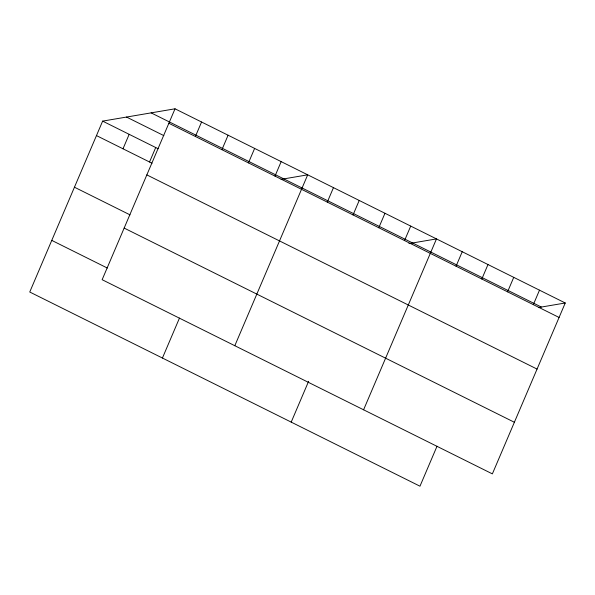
<?xml version="1.0" encoding="UTF-8"?>
<svg xmlns="http://www.w3.org/2000/svg" width="595" height="595" viewBox="0 0 595 595"><rect width="100%" height="100%" fill="white"/><g stroke="black" fill="none" stroke-linecap="round" stroke-linejoin="round"><path stroke-width="0.89" d="M175.027 108.803L102.139 279.695L492.363 473.88L565.25 302.989L175.027 108.803L102.638 121.12L29.75 292.011L419.973 486.197L437.02 446.235M123.001 148.795L129.174 134.321M149.538 161.996L155.712 147.53M195.391 136.478L201.564 122.012M221.928 149.687L228.093 135.214M162.428 358.034L179.474 318.072M248.457 162.889L254.63 148.423M274.994 176.09L281.167 161.624M234.809 345.717L307.704 174.826L281.078 179.355M327.287 202.114L333.46 187.648M353.043 214.929L359.209 200.463M291.2 422.115L308.604 381.321M378.792 227.744L384.965 213.278M404.548 240.566L410.721 226.093M363.582 409.799L436.477 238.907L408.944 243.593M456.06 266.196L462.233 251.73M481.816 279.01L487.989 264.544M507.572 291.825L513.738 277.359M533.321 304.647L539.494 290.174M538.631 307.518L565.25 302.989M151.137 112.871L541.361 307.057M168.854 123.277L559.077 317.462M126.527 117.059L163.841 135.623M102.638 121.12L158.196 148.765M96.472 135.586L152.03 163.238M146.839 174.893L537.062 369.079M74.449 187.209L130.008 214.855M124.154 228.078L514.378 422.264M51.765 240.387L107.323 268.04"/></g></svg>
